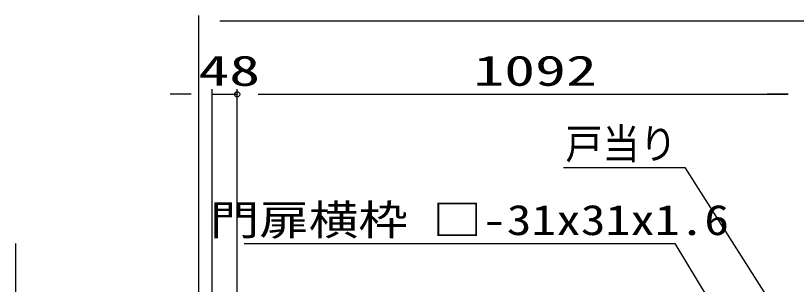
# Model space of a CAD drawing. Units: millimetres, scale not verified. Extents: x -4425 to 4425, y -3150 to 3150.
# Drawn here: x 107 to 1598, y 305 to 817 of the extents above; entities that cross this region are included whole.
import ezdxf
from ezdxf.enums import TextEntityAlignment as Align

# ---------------------------------------------------------------- set-up
doc = ezdxf.new("R2010")
doc.units = ezdxf.units.MM
doc.header["$LTSCALE"] = 20
doc.header["$PDMODE"] = 32
doc.header["$PDSIZE"] = 10
for name, color, linetype, lineweight in [('0-3_寸法線', 4, 'Continuous', 25), ('0-9_EXTCNT-L', 4, 'Continuous', 25), ('1-7_LAYER12', 3, 'Continuous', 25)]:
    doc.layers.add(name, color=color, linetype=linetype, lineweight=lineweight)
doc.layers.add('0-5_DEFPOINTS', color=7, linetype='Continuous')
doc.styles.add('ＭＳ ゴシック', font='')
doc.styles.get('ＭＳ ゴシック').set_extended_font_data('MS Gothic')

msp = doc.modelspace()

# ---------------------------------------------------------------- linework, layer by layer
at = {"layer": '0-3_寸法線'}
for p, q in [((457.23, 263.01), (457.23, 816.74)), ((497.23, 806.74), (2757.23, 806.74)), ((482.23, 226.03), (482.23, 676.74)), ((530.23, 236.03), (530.23, 676.74)), ((530.23, 236.03), (530.23, 676.74)), ((442.23, 666.74), (402.23, 666.74)), ((482.23, 666.74), (530.23, 666.74)), ((570.23, 666.74), (1582.23, 666.74)), ((570.23, 666.74), (610.23, 666.74)), ((1582.23, 666.74), (1542.23, 666.74))]:
    msp.add_line(p, q, dxfattribs=at)
at = {"layer": '0-5_DEFPOINTS'}
msp.add_point((530.23, 666.74), dxfattribs=at)
at = {"layer": '0-9_EXTCNT-L'}
msp.add_line((107.23, 382.61), (107.23, -843.47), dxfattribs=at)
at = {"layer": '1-7_LAYER12'}
for points in [[(1153.41, 527.49), (1385.04, 527.49), (1591.25, 203.47)], [(543.74, 382.23), (1365.93, 382.23), (1514.39, 136.83)]]:
    msp.add_lwpolyline(points, dxfattribs=at)

# ---------------------------------------------------------------- texts
at = {"layer": '0-3_寸法線', "color": 2, "style": 'ＭＳ ゴシック', "width": 1.5}
for s, p in [('48', (456.23, 665.64)), ('1092', (981.23, 665.64))]:
    msp.add_text(s, height=57.77, dxfattribs=at).set_placement(p, align=Align.BOTTOM_LEFT)
at = {"layer": '1-7_LAYER12', "style": 'ＭＳ ゴシック'}
for s, width, p in [('戸当り', 0.9, (1157.04, 526.38)), ('門扉横枠 □-31x31x1.6', 1.2, (477.93, 381.13))]:
    msp.add_text(s, height=57.77, dxfattribs=dict(at, width=width)).set_placement(p, align=Align.BOTTOM_LEFT)

doc.saveas('drawing.dxf')
